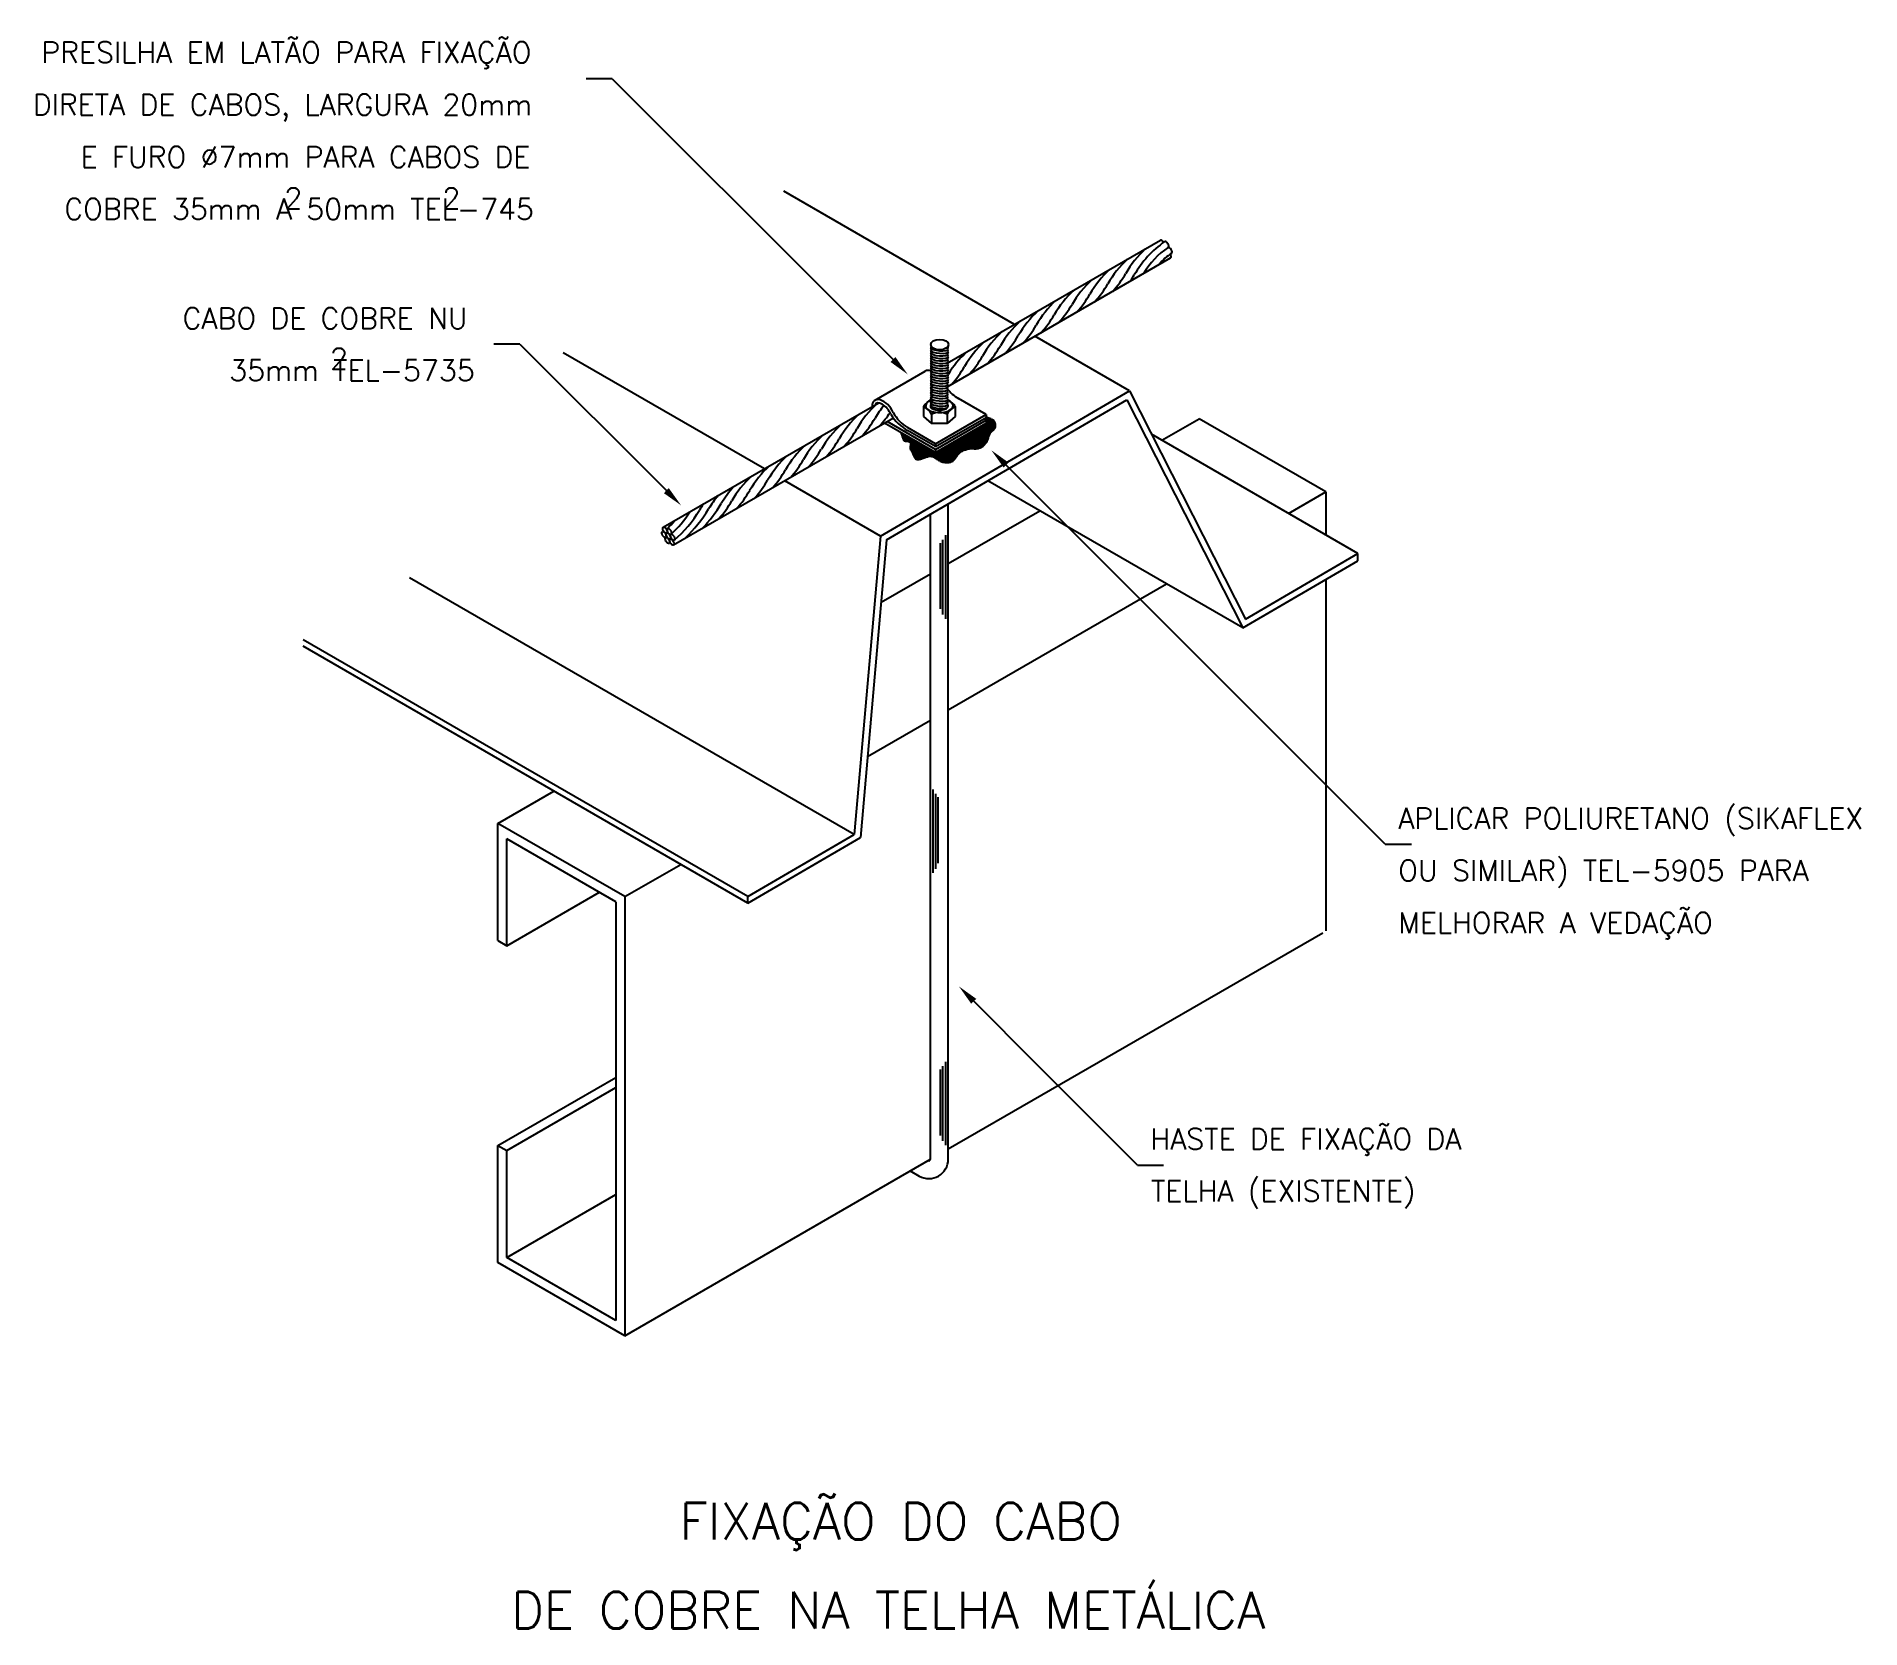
# Model space of a CAD drawing. Header units: millimetres. Extents: x -6502.6 to -6485.1, y -4659.3 to -4644.1.
import ezdxf
from ezdxf.enums import TextEntityAlignment as Align

# ---------------------------------------------------------------- set-up
doc = ezdxf.new("R2010")
doc.units = ezdxf.units.MM
doc.header["$LTSCALE"] = 10
doc.layers.add('Termotécnica', color=7, linetype='Continuous')
doc.styles.add('r140', font='romans.shx')
doc.styles.add('r80', font='romans.shx')

msp = doc.modelspace()

# ---------------------------------------------------------------- hatches: boundary and pattern name
at = {"layer": 'Termotécnica'}
h = msp.add_hatch(dxfattribs=at)
h.set_pattern_fill('ANSI31', color=1, scale=0.056, style=0)
h.set_pattern_definition([(45, (-6502.113239, -4662.7016945), (-0.0049497475, 0.0049497475), [])])
h.paths.add_polyline_path([(-6493.48, -4647.7), (-6493.505, -4647.714), (-6493.48, -4647.728), (-6493.48, -4647.756), (-6493.965, -4648.036), (-6494.298, -4647.844), (-6494.293, -4647.858), (-6494.289, -4647.869), (-6494.285, -4647.879), (-6494.283, -4647.886), (-6494.281, -4647.892), (-6494.279, -4647.897), (-6494.278, -4647.901), (-6494.277, -4647.904), (-6494.276, -4647.907), (-6494.275, -4647.91), (-6494.273, -4647.913), (-6494.272, -4647.916), (-6494.271, -4647.918), (-6494.269, -4647.92), (-6494.267, -4647.922), (-6494.265, -4647.924), (-6494.262, -4647.925), (-6494.26, -4647.926), (-6494.256, -4647.927), (-6494.253, -4647.927), (-6494.249, -4647.928), (-6494.246, -4647.928), (-6494.242, -4647.928), (-6494.238, -4647.929), (-6494.234, -4647.929), (-6494.23, -4647.929), (-6494.226, -4647.93), (-6494.222, -4647.931), (-6494.219, -4647.932), (-6494.216, -4647.933), (-6494.213, -4647.935), (-6494.211, -4647.937), (-6494.209, -4647.939), (-6494.207, -4647.942), (-6494.206, -4647.946), (-6494.205, -4647.95), (-6494.205, -4647.954), (-6494.205, -4647.958), (-6494.205, -4647.962), (-6494.205, -4647.966), (-6494.206, -4647.97), (-6494.207, -4647.974), (-6494.208, -4647.979), (-6494.208, -4647.983), (-6494.209, -4647.987), (-6494.209, -4647.991), (-6494.209, -4647.994), (-6494.209, -4647.998), (-6494.207, -4648.002), (-6494.206, -4648.006), (-6494.204, -4648.01), (-6494.201, -4648.014), (-6494.198, -4648.018), (-6494.196, -4648.023), (-6494.193, -4648.027), (-6494.19, -4648.032), (-6494.188, -4648.037), (-6494.185, -4648.043), (-6494.183, -4648.048), (-6494.181, -4648.054), (-6494.178, -4648.059), (-6494.176, -4648.065), (-6494.174, -4648.07), (-6494.171, -4648.076), (-6494.169, -4648.081), (-6494.166, -4648.085), (-6494.163, -4648.09), (-6494.16, -4648.094), (-6494.156, -4648.097), (-6494.152, -4648.099), (-6494.147, -4648.101), (-6494.141, -4648.102), (-6494.134, -4648.103), (-6494.126, -4648.102), (-6494.118, -4648.101), (-6494.11, -4648.099), (-6494.101, -4648.097), (-6494.092, -4648.094), (-6494.083, -4648.091), (-6494.075, -4648.088), (-6494.066, -4648.085), (-6494.058, -4648.081), (-6494.05, -4648.078), (-6494.043, -4648.076), (-6494.035, -4648.073), (-6494.028, -4648.072), (-6494.021, -4648.071), (-6494.014, -4648.07), (-6494.007, -4648.071), (-6494, -4648.073), (-6493.993, -4648.075), (-6493.986, -4648.078), (-6493.979, -4648.082), (-6493.973, -4648.086), (-6493.966, -4648.09), (-6493.959, -4648.095), (-6493.952, -4648.1), (-6493.945, -4648.104), (-6493.937, -4648.109), (-6493.93, -4648.113), (-6493.922, -4648.118), (-6493.913, -4648.121), (-6493.904, -4648.125), (-6493.894, -4648.128), (-6493.884, -4648.13), (-6493.873, -4648.131), (-6493.861, -4648.132), (-6493.85, -4648.132), (-6493.839, -4648.131), (-6493.828, -4648.129), (-6493.818, -4648.127), (-6493.809, -4648.123), (-6493.801, -4648.119), (-6493.793, -4648.113), (-6493.787, -4648.107), (-6493.781, -4648.101), (-6493.776, -4648.094), (-6493.772, -4648.087), (-6493.767, -4648.08), (-6493.762, -4648.073), (-6493.758, -4648.066), (-6493.753, -4648.06), (-6493.748, -4648.054), (-6493.743, -4648.048), (-6493.737, -4648.042), (-6493.731, -4648.037), (-6493.725, -4648.032), (-6493.718, -4648.027), (-6493.711, -4648.023), (-6493.703, -4648.019), (-6493.695, -4648.015), (-6493.686, -4648.012), (-6493.678, -4648.009), (-6493.67, -4648.006), (-6493.663, -4648.004), (-6493.655, -4648.002), (-6493.649, -4648.001), (-6493.643, -4648), (-6493.637, -4647.999), (-6493.631, -4647.998), (-6493.626, -4647.998), (-6493.621, -4647.998), (-6493.616, -4647.998), (-6493.61, -4647.999), (-6493.604, -4647.999), (-6493.598, -4647.999), (-6493.592, -4648), (-6493.585, -4648), (-6493.579, -4648), (-6493.572, -4647.999), (-6493.565, -4647.998), (-6493.558, -4647.997), (-6493.551, -4647.995), (-6493.544, -4647.993), (-6493.537, -4647.99), (-6493.53, -4647.987), (-6493.523, -4647.983), (-6493.516, -4647.979), (-6493.51, -4647.974), (-6493.503, -4647.969), (-6493.497, -4647.963), (-6493.492, -4647.957), (-6493.486, -4647.95), (-6493.481, -4647.944), (-6493.477, -4647.937), (-6493.472, -4647.929), (-6493.469, -4647.922), (-6493.466, -4647.914), (-6493.463, -4647.906), (-6493.46, -4647.899), (-6493.458, -4647.891), (-6493.456, -4647.884), (-6493.453, -4647.876), (-6493.451, -4647.869), (-6493.447, -4647.862), (-6493.443, -4647.855), (-6493.438, -4647.848), (-6493.433, -4647.841), (-6493.427, -4647.835), (-6493.42, -4647.829), (-6493.414, -4647.823), (-6493.409, -4647.818), (-6493.403, -4647.812), (-6493.399, -4647.806), (-6493.396, -4647.801), (-6493.393, -4647.795), (-6493.392, -4647.789), (-6493.391, -4647.784), (-6493.391, -4647.778), (-6493.391, -4647.773), (-6493.392, -4647.767), (-6493.393, -4647.762), (-6493.394, -4647.756), (-6493.396, -4647.751), (-6493.398, -4647.746), (-6493.4, -4647.741), (-6493.404, -4647.736), (-6493.408, -4647.731), (-6493.414, -4647.727), (-6493.42, -4647.723), (-6493.428, -4647.719), (-6493.437, -4647.715), (-6493.446, -4647.711), (-6493.455, -4647.708), (-6493.464, -4647.704), (-6493.471, -4647.7), (-6493.477, -4647.695), (-6493.48, -4647.69)])

# ---------------------------------------------------------------- linework, layer by layer
at = {"layer": 'Termotécnica', "color": 2}
for p, q in [((-6497.058, -4644.461), (-6497.308, -4644.461)), ((-6497.058, -4644.461), (-6494.974, -4646.545)), ((-6493.854, -4647.183), (-6491.814, -4646.005)), ((-6493.847, -4647.404), (-6491.717, -4646.175)), ((-6494.974, -4646.545), (-6494.372, -4647.147)), ((-6497.941, -4647.001), (-6498.191, -4647.001)), ((-6497.941, -4647.001), (-6496.54, -4648.401)), ((-6494.012, -4647.031), (-6494.002, -4647.027)), ((-6494.012, -4647.056), (-6493.995, -4647.048)), ((-6494.012, -4647.079), (-6493.995, -4647.072)), ((-6494.012, -4647.103), (-6493.995, -4647.096)), ((-6494.012, -4647.127), (-6493.995, -4647.12)), ((-6493.841, -4647.07), (-6493.86, -4647.059)), ((-6493.841, -4647.094), (-6493.86, -4647.083)), ((-6493.841, -4647.118), (-6493.86, -4647.107)), ((-6493.841, -4647.046), (-6493.859, -4647.035)), ((-6493.841, -4647.022), (-6493.845, -4647.02)), ((-6494.548, -4647.538), (-6494.063, -4647.258)), ((-6494.012, -4647.151), (-6493.995, -4647.144)), ((-6494.012, -4647.175), (-6493.995, -4647.168)), ((-6494.012, -4647.2), (-6493.995, -4647.192)), ((-6494.012, -4647.224), (-6493.995, -4647.216)), ((-6494.012, -4647.248), (-6493.995, -4647.24)), ((-6494.012, -4647.272), (-6493.995, -4647.264)), ((-6494.012, -4647.296), (-6493.995, -4647.288)), ((-6493.841, -4647.142), (-6493.86, -4647.131)), ((-6493.841, -4647.166), (-6493.86, -4647.155)), ((-6493.841, -4647.19), (-6493.86, -4647.179)), ((-6493.841, -4647.214), (-6493.86, -4647.203)), ((-6493.841, -4647.238), (-6493.86, -4647.227)), ((-6493.841, -4647.262), (-6493.86, -4647.251)), ((-6493.841, -4647.286), (-6493.86, -4647.275)), ((-6493.841, -4647.31), (-6493.86, -4647.299)), ((-6494.014, -4647.392), (-6493.996, -4647.385)), ((-6494.014, -4647.416), (-6493.996, -4647.409)), ((-6494.014, -4647.44), (-6493.996, -4647.433)), ((-6494.014, -4647.464), (-6493.996, -4647.457)), ((-6494.013, -4647.343), (-6493.995, -4647.336)), ((-6494.013, -4647.367), (-6493.995, -4647.36)), ((-6494.012, -4647.32), (-6493.995, -4647.312)), ((-6493.843, -4647.383), (-6493.861, -4647.372)), ((-6493.843, -4647.407), (-6493.861, -4647.396)), ((-6493.843, -4647.431), (-6493.861, -4647.42)), ((-6493.843, -4647.455), (-6493.861, -4647.444)), ((-6493.843, -4647.479), (-6493.861, -4647.468)), ((-6493.841, -4647.334), (-6493.86, -4647.323)), ((-6493.841, -4647.358), (-6493.86, -4647.347)), ((-6496.57, -4648.751), (-6494.509, -4647.561)), ((-6494.08, -4647.595), (-6494.08, -4647.693)), ((-6494.009, -4647.526), (-6494.075, -4647.583)), ((-6494.014, -4647.488), (-6493.996, -4647.481)), ((-6494.014, -4647.512), (-6493.996, -4647.505)), ((-6494.014, -4647.536), (-6493.996, -4647.529)), ((-6494.014, -4647.56), (-6493.996, -4647.553)), ((-6494.014, -4647.584), (-6493.996, -4647.577)), ((-6494.008, -4647.606), (-6493.996, -4647.601)), ((-6493.843, -4647.503), (-6493.861, -4647.492)), ((-6493.843, -4647.527), (-6493.861, -4647.516)), ((-6493.843, -4647.551), (-6493.861, -4647.54)), ((-6493.843, -4647.575), (-6493.861, -4647.564)), ((-6493.845, -4647.597), (-6493.861, -4647.588)), ((-6493.859, -4647.613), (-6493.861, -4647.612)), ((-6493.844, -4647.531), (-6493.783, -4647.583)), ((-6493.778, -4647.595), (-6493.778, -4647.693)), ((-6493.48, -4647.672), (-6493.747, -4647.518)), ((-6496.472, -4648.92), (-6494.369, -4647.706)), ((-6493.965, -4648.036), (-6494.453, -4647.755)), ((-6493.965, -4648.008), (-6494.429, -4647.741)), ((-6493.965, -4647.952), (-6494.232, -4647.798)), ((-6494.08, -4647.693), (-6494.004, -4647.759)), ((-6494.004, -4647.668), (-6494.004, -4647.759)), ((-6493.854, -4647.759), (-6494.004, -4647.759)), ((-6493.965, -4647.952), (-6493.48, -4647.672)), ((-6493.965, -4647.98), (-6493.48, -4647.7)), ((-6493.965, -4648.008), (-6493.48, -4647.728)), ((-6493.965, -4648.036), (-6493.48, -4647.756)), ((-6493.854, -4647.668), (-6493.854, -4647.759)), ((-6493.778, -4647.693), (-6493.854, -4647.759)), ((-6493.48, -4647.728), (-6493.505, -4647.714)), ((-6493.48, -4647.672), (-6493.48, -4647.7)), ((-6493.48, -4647.728), (-6493.48, -4647.756)), ((-6491.8, -4647.919), (-6491.444, -4647.713)), ((-6490.232, -4648.413), (-6491.444, -4647.713)), ((-6493.965, -4647.98), (-6494.232, -4647.826)), ((-6493.965, -4647.952), (-6493.965, -4647.98)), ((-6493.965, -4647.952), (-6493.965, -4647.952)), ((-6493.965, -4647.98), (-6493.965, -4647.98)), ((-6493.965, -4648.008), (-6493.965, -4648.008)), ((-6493.965, -4648.008), (-6493.965, -4648.036)), ((-6493.965, -4648.036), (-6493.965, -4648.036)), ((-6492.688, -4648.759), (-6493.29, -4648.157)), ((-6490.588, -4648.619), (-6490.232, -4648.413)), ((-6490.232, -4648.413), (-6490.232, -4648.824)), ((-6494.015, -4654.797), (-6494.015, -4648.628)), ((-6493.843, -4654.797), (-6493.843, -4648.527)), ((-6493.843, -4649.098), (-6492.968, -4648.593)), ((-6489.664, -4651.783), (-6492.688, -4648.759)), ((-6494.486, -4649.469), (-6494.015, -4649.197)), ((-6493.843, -4650.498), (-6491.756, -4649.293)), ((-6490.232, -4649.251), (-6490.232, -4652.613)), ((-6494.616, -4650.944), (-6494.015, -4650.597)), ((-6498.151, -4651.585), (-6497.615, -4651.276)), ((-6498.151, -4652.705), (-6498.151, -4651.585)), ((-6496.939, -4652.285), (-6498.151, -4651.585)), ((-6498.067, -4652.754), (-6498.067, -4651.731)), ((-6497.023, -4652.334), (-6498.067, -4651.731)), ((-6489.664, -4651.783), (-6489.414, -4651.783)), ((-6496.939, -4652.285), (-6496.403, -4651.976)), ((-6498.067, -4652.754), (-6497.181, -4652.242)), ((-6497.023, -4652.334), (-6497.023, -4656.34)), ((-6496.939, -4652.285), (-6496.939, -4656.485)), ((-6498.151, -4652.705), (-6498.067, -4652.754)), ((-6493.843, -4654.698), (-6490.261, -4652.63)), ((-6492.998, -4653.888), (-6493.6, -4653.285)), ((-6492.034, -4654.852), (-6492.998, -4653.888)), ((-6498.151, -4654.665), (-6497.023, -4654.014)), ((-6498.067, -4654.714), (-6497.023, -4654.111)), ((-6498.151, -4654.665), (-6498.067, -4654.714)), ((-6498.151, -4655.785), (-6498.151, -4654.665)), ((-6498.067, -4655.737), (-6498.067, -4654.714)), ((-6496.939, -4656.485), (-6494.015, -4654.797)), ((-6494.207, -4654.908), (-6494.121, -4654.958)), ((-6492.034, -4654.852), (-6491.784, -4654.852)), ((-6498.067, -4655.737), (-6497.023, -4655.134)), ((-6496.939, -4656.485), (-6498.151, -4655.785)), ((-6497.023, -4656.34), (-6498.067, -4655.737))]:
    msp.add_line(p, q, dxfattribs=at)
at = {"layer": 'Termotécnica', "color": 3}
for p, q in [((-6493.209, -4646.811), (-6495.418, -4645.535)), ((-6492.11, -4647.445), (-6493.014, -4646.923)), ((-6495.603, -4648.193), (-6497.528, -4647.082)), ((-6494.491, -4648.835), (-6492.11, -4647.445)), ((-6492.11, -4647.445), (-6491.001, -4649.629)), ((-6494.433, -4648.872), (-6492.135, -4647.531)), ((-6492.135, -4647.531), (-6491.026, -4649.714)), ((-6489.926, -4649.001), (-6491.898, -4647.862)), ((-6494.491, -4648.835), (-6495.408, -4648.306)), ((-6491.026, -4649.714), (-6493.464, -4648.306)), ((-6494.491, -4648.835), (-6494.743, -4651.691)), ((-6494.433, -4648.872), (-6494.684, -4651.718)), ((-6491.001, -4649.629), (-6489.926, -4649.001)), ((-6489.926, -4649.072), (-6489.926, -4649.001)), ((-6491.026, -4649.714), (-6489.926, -4649.072)), ((-6494.743, -4651.691), (-6498.997, -4649.235)), ((-6495.761, -4652.285), (-6500.015, -4649.829)), ((-6495.761, -4652.346), (-6500.015, -4649.89)), ((-6495.761, -4652.285), (-6494.743, -4651.691)), ((-6495.761, -4652.346), (-6494.684, -4651.718)), ((-6495.761, -4652.346), (-6495.761, -4652.285))]:
    msp.add_line(p, q, dxfattribs=at)
at = {"layer": 'Termotécnica', "color": 1}
for p, q in [((-6493.894, -4649.586), (-6493.894, -4648.87)), ((-6493.868, -4649.626), (-6493.868, -4648.827)), ((-6493.919, -4649.532), (-6493.919, -4648.902)), ((-6493.989, -4652.058), (-6493.989, -4651.259)), ((-6493.964, -4652.018), (-6493.964, -4651.302)), ((-6493.939, -4651.964), (-6493.939, -4651.334)), ((-6493.894, -4654.622), (-6493.894, -4653.907)), ((-6493.868, -4654.662), (-6493.868, -4653.864)), ((-6493.919, -4654.569), (-6493.919, -4653.939))]:
    msp.add_line(p, q, dxfattribs=at)
msp.add_lwpolyline([(-6494.298, -4647.844), (-6494.293, -4647.858), (-6494.289, -4647.869), (-6494.285, -4647.879), (-6494.283, -4647.886), (-6494.281, -4647.892), (-6494.279, -4647.897), (-6494.278, -4647.901), (-6494.277, -4647.904), (-6494.276, -4647.907), (-6494.275, -4647.91), (-6494.273, -4647.913), (-6494.272, -4647.916), (-6494.271, -4647.918), (-6494.269, -4647.92), (-6494.267, -4647.922), (-6494.265, -4647.924), (-6494.262, -4647.925), (-6494.26, -4647.926), (-6494.256, -4647.927), (-6494.253, -4647.927), (-6494.249, -4647.928), (-6494.246, -4647.928), (-6494.242, -4647.928), (-6494.238, -4647.929), (-6494.234, -4647.929), (-6494.23, -4647.929), (-6494.226, -4647.93), (-6494.222, -4647.931), (-6494.219, -4647.932), (-6494.216, -4647.933), (-6494.213, -4647.935), (-6494.211, -4647.937), (-6494.209, -4647.939), (-6494.207, -4647.942), (-6494.206, -4647.946), (-6494.205, -4647.95), (-6494.205, -4647.954), (-6494.205, -4647.958), (-6494.205, -4647.962), (-6494.205, -4647.966), (-6494.206, -4647.97), (-6494.207, -4647.974), (-6494.208, -4647.979), (-6494.208, -4647.983), (-6494.209, -4647.987), (-6494.209, -4647.991), (-6494.209, -4647.994), (-6494.209, -4647.998), (-6494.207, -4648.002), (-6494.206, -4648.006), (-6494.204, -4648.01), (-6494.201, -4648.014), (-6494.198, -4648.018), (-6494.196, -4648.023), (-6494.193, -4648.027), (-6494.19, -4648.032), (-6494.188, -4648.037), (-6494.185, -4648.043), (-6494.183, -4648.048), (-6494.181, -4648.054), (-6494.178, -4648.059), (-6494.176, -4648.065), (-6494.174, -4648.07), (-6494.171, -4648.076), (-6494.169, -4648.081), (-6494.166, -4648.085), (-6494.163, -4648.09), (-6494.16, -4648.094), (-6494.156, -4648.097), (-6494.152, -4648.099), (-6494.147, -4648.101), (-6494.141, -4648.102), (-6494.134, -4648.103), (-6494.126, -4648.102), (-6494.118, -4648.101), (-6494.11, -4648.099), (-6494.101, -4648.097), (-6494.092, -4648.094), (-6494.083, -4648.091), (-6494.075, -4648.088), (-6494.066, -4648.085), (-6494.058, -4648.081), (-6494.05, -4648.078), (-6494.043, -4648.076), (-6494.035, -4648.073), (-6494.028, -4648.072), (-6494.021, -4648.071), (-6494.014, -4648.07), (-6494.007, -4648.071), (-6494, -4648.073), (-6493.993, -4648.075), (-6493.986, -4648.078), (-6493.979, -4648.082), (-6493.973, -4648.086), (-6493.966, -4648.09), (-6493.959, -4648.095), (-6493.952, -4648.1), (-6493.945, -4648.104), (-6493.937, -4648.109), (-6493.93, -4648.113), (-6493.922, -4648.118), (-6493.913, -4648.121), (-6493.904, -4648.125), (-6493.894, -4648.128), (-6493.884, -4648.13), (-6493.873, -4648.131), (-6493.861, -4648.132), (-6493.85, -4648.132), (-6493.839, -4648.131), (-6493.828, -4648.129), (-6493.818, -4648.127), (-6493.809, -4648.123), (-6493.801, -4648.119), (-6493.793, -4648.113), (-6493.787, -4648.107), (-6493.781, -4648.101), (-6493.776, -4648.094), (-6493.772, -4648.087), (-6493.767, -4648.08), (-6493.762, -4648.073), (-6493.758, -4648.066), (-6493.753, -4648.06), (-6493.748, -4648.054), (-6493.743, -4648.048), (-6493.737, -4648.042), (-6493.731, -4648.037), (-6493.725, -4648.032), (-6493.718, -4648.027), (-6493.711, -4648.023), (-6493.703, -4648.019), (-6493.695, -4648.015), (-6493.686, -4648.012), (-6493.678, -4648.009), (-6493.67, -4648.006), (-6493.663, -4648.004), (-6493.655, -4648.002), (-6493.649, -4648.001), (-6493.643, -4648), (-6493.637, -4647.999), (-6493.631, -4647.998), (-6493.626, -4647.998), (-6493.621, -4647.998), (-6493.616, -4647.998), (-6493.61, -4647.999), (-6493.604, -4647.999), (-6493.598, -4647.999), (-6493.592, -4648), (-6493.585, -4648), (-6493.579, -4648), (-6493.572, -4647.999), (-6493.565, -4647.998), (-6493.558, -4647.997), (-6493.551, -4647.995), (-6493.544, -4647.993), (-6493.537, -4647.99), (-6493.53, -4647.987), (-6493.523, -4647.983), (-6493.516, -4647.979), (-6493.51, -4647.974), (-6493.503, -4647.969), (-6493.497, -4647.963), (-6493.492, -4647.957), (-6493.486, -4647.95), (-6493.481, -4647.944), (-6493.477, -4647.937), (-6493.472, -4647.929), (-6493.469, -4647.922), (-6493.466, -4647.914), (-6493.463, -4647.906), (-6493.46, -4647.899), (-6493.458, -4647.891), (-6493.456, -4647.884), (-6493.453, -4647.876), (-6493.451, -4647.869), (-6493.447, -4647.862), (-6493.443, -4647.855), (-6493.438, -4647.848), (-6493.433, -4647.841), (-6493.427, -4647.835), (-6493.42, -4647.829), (-6493.414, -4647.823), (-6493.409, -4647.818), (-6493.403, -4647.812), (-6493.399, -4647.806), (-6493.396, -4647.801), (-6493.393, -4647.795), (-6493.392, -4647.789), (-6493.391, -4647.784), (-6493.391, -4647.778), (-6493.391, -4647.773), (-6493.392, -4647.767), (-6493.393, -4647.762), (-6493.394, -4647.756), (-6493.396, -4647.751), (-6493.398, -4647.746), (-6493.4, -4647.741), (-6493.404, -4647.736), (-6493.408, -4647.731), (-6493.414, -4647.727), (-6493.42, -4647.723), (-6493.428, -4647.719), (-6493.437, -4647.715), (-6493.446, -4647.711), (-6493.455, -4647.708), (-6493.464, -4647.704), (-6493.471, -4647.7), (-6493.477, -4647.695), (-6493.48, -4647.69)], dxfattribs=at)
for centre, radius, start, end in [((-6491.18, -4646.851), 1.023, 125.5176, 149.8552), ((-6491.32, -4646.703), 0.756, 123.8813, 149.6894), ((-6491.437, -4646.933), 1.018, 132.9609, 149.8631), ((-6491.265, -4646.834), 1.018, 132.9609, 149.8631), ((-6491.497, -4646.484), 0.411, 120.9836, 142.8263), ((-6491.779, -4647.131), 1.018, 132.9609, 149.8631), ((-6491.608, -4647.032), 1.018, 132.9609, 149.8631), ((-6493.177, -4645.928), 0.992, 317.8403, 330.1267), ((-6493.006, -4645.829), 0.992, 317.8403, 330.1267), ((-6493.061, -4645.747), 1.158, 326.0173, 329.3473), ((-6492.122, -4647.328), 1.018, 132.9609, 149.8631), ((-6491.95, -4647.23), 1.018, 132.9609, 149.8631), ((-6493.349, -4646.027), 0.992, 317.8403, 330.1267), ((-6492.293, -4647.427), 1.018, 132.9609, 149.8631), ((-6493.691, -4646.224), 0.992, 317.8403, 330.1267), ((-6493.52, -4646.125), 0.992, 317.8403, 330.1267), ((-6492.636, -4647.625), 1.018, 132.9609, 149.8631), ((-6492.464, -4647.526), 1.018, 132.9609, 149.8631), ((-6494.034, -4646.422), 0.992, 317.8403, 330.1267), ((-6493.862, -4646.323), 0.992, 317.8403, 330.1267), ((-6492.978, -4647.823), 1.018, 132.9609, 148.1187), ((-6492.807, -4647.724), 1.018, 132.9609, 149.8631), ((-6494.376, -4646.62), 0.992, 317.8403, 330.1267), ((-6494.205, -4646.521), 0.992, 317.8403, 330.1267), ((-6494.548, -4646.719), 0.992, 317.8403, 330.1267), ((-6493.835, -4648.317), 1.018, 132.9609, 149.8631), ((-6493.663, -4648.219), 1.018, 141.4774, 149.8631), ((-6494.177, -4648.515), 1.018, 132.9609, 149.8631), ((-6494.006, -4648.416), 1.018, 132.9609, 149.8631), ((-6495.575, -4647.312), 0.992, 317.8403, 330.1267), ((-6495.404, -4647.213), 0.992, 317.8403, 330.1267), ((-6495.233, -4647.114), 0.992, 317.8403, 327.0266), ((-6494.52, -4648.713), 1.018, 132.9609, 149.8631), ((-6494.349, -4648.614), 1.018, 132.9609, 149.8631), ((-6495.747, -4647.411), 0.992, 317.8403, 330.1267), ((-6494.863, -4648.911), 1.018, 132.9609, 149.8631), ((-6494.691, -4648.812), 1.018, 132.9609, 149.8631), ((-6496.089, -4647.609), 0.992, 317.8403, 330.1267), ((-6495.918, -4647.51), 0.992, 317.8403, 330.1267), ((-6495.034, -4649.01), 1.018, 132.9609, 149.8631), ((-6496.432, -4647.807), 0.992, 317.8403, 330.1267), ((-6496.261, -4647.708), 0.992, 317.8403, 330.1267), ((-6494.559, -4649.588), 1.874, 142.5428, 147.3042), ((-6496.774, -4648.004), 0.992, 317.8403, 330.1267), ((-6494.723, -4649.329), 1.522, 140.6074, 148.0944), ((-6496.603, -4647.906), 0.992, 317.8403, 330.1267), ((-6497.749, -4647.617), 1.674, 316.7715, 320.1887), ((-6497.123, -4648.11), 0.946, 311.4044, 328.5956), ((-6497.242, -4647.978), 1.187, 310.883, 329.117), ((-6497.42, -4647.78), 1.511, 314.7103, 328.2103), ((-6495.227, -4649.177), 1.158, 146.0117, 149.3417), ((-6497.296, -4647.73), 1.508, 316.8877, 328.1717)]:
    msp.add_arc(centre, radius, start, end, dxfattribs=at)
at = {"layer": 'Termotécnica', "color": 2}
for centre, radius, start, end in [((-6493.575, -4647.218), 0.346, 216.6181, 240.1601), ((-6494.065, -4647.595), 0.0151, 130.8846, 180), ((-6494.111, -4647.715), 0.116, 23.8108, 74.501), ((-6493.999, -4647.538), 0.0151, 115.1059, 130.8846), ((-6493.747, -4647.715), 0.117, 105.5818, 156.1065), ((-6493.793, -4647.595), 0.0151, 0, 49.1165), ((-6494.005, -4647.431), 0.456, 211.7211, 240.1299), ((-6494.06, -4647.498), 0.346, 206.5496, 240.1601), ((-6493.929, -4647.855), 0.201, 67.9969, 112.0248), ((-6494.029, -4654.797), 0.185, 240, 0), ((-6494.029, -4654.797), 0.014, 240, 360)]:
    msp.add_arc(centre, radius, start, end, dxfattribs=at)
for centre, major_axis, ratio, start_param, end_param in [((-6491.798, -4646.034), (-0.0164, 0.0283), 0.509483, 4.69135, 6.283185), ((-6491.757, -4646.047), (-0.0164, 0.0283), 0.509483, 3.143946, 6.283185), ((-6491.725, -4646.103), (-0.0164, 0.0283), 0.509483, 3.141593, 6.283185), ((-6491.733, -4646.146), (-0.0164, 0.0283), 0.509483, 3.141593, 4.719858), ((-6493.98, -4647.367), (-0.088, 0.105), 0.5774, 5.574564, 6.205156), ((-6494.465, -4647.647), (-0.088, 0.105), 0.5774, -2.076835, 0.687352), ((-6494.465, -4647.65), (0.07, -0.0834), 0.468753, 0.965418, 3.462595), ((-6493.929, -4647.589), (0.131, 0), 0.496366, -4.001342, 0.935246), ((-6493.929, -4647.589), (0.0858, 0), 0.500279, -3.554328, 0.211113)]:
    msp.add_ellipse(centre, major_axis=major_axis, ratio=ratio, start_param=start_param, end_param=end_param, dxfattribs=at)
at = {"layer": 'Termotécnica', "color": 1}
for centre, major_axis, ratio, start_param, end_param in [((-6493.927, -4647.039), (0.0861, -0.0073), 0.281547, 3.158868, 6.283185), ((-6493.926, -4647.063), (0.0861, -0.0073), 0.281547, 3.158868, 6.283185), ((-6493.927, -4647.087), (0.0861, -0.0073), 0.281547, 3.158868, 6.283185), ((-6493.927, -4647.111), (0.0861, -0.0073), 0.281547, 3.158868, 6.283185), ((-6493.927, -4647.015), (0.0861, -0.0073), 0.281547, 5.634588, 6.283185), ((-6493.927, -4647.159), (0.0861, -0.0073), 0.281547, 3.158868, 6.283185), ((-6493.927, -4647.183), (0.0861, -0.0073), 0.281547, 3.158868, 6.283185), ((-6493.927, -4647.231), (0.0861, -0.0073), 0.281547, 3.158868, 6.283185), ((-6493.927, -4647.255), (0.0861, -0.0073), 0.281547, 3.158868, 6.283185), ((-6493.927, -4647.303), (0.0861, -0.0073), 0.281547, 3.158868, 6.283185), ((-6493.927, -4647.135), (0.0861, -0.0073), 0.281547, 3.158868, 6.283185), ((-6493.927, -4647.207), (0.0861, -0.0073), 0.281547, 3.158868, 6.283185), ((-6493.927, -4647.279), (0.0861, -0.0073), 0.281547, 3.158868, 6.283185), ((-6493.929, -4647.399), (0.0861, -0.0073), 0.281547, 3.158868, 6.283185), ((-6493.929, -4647.424), (0.0861, -0.0073), 0.281547, 3.158868, 6.283185), ((-6493.928, -4647.447), (0.0861, -0.0073), 0.281547, 3.158868, 6.283185), ((-6493.929, -4647.471), (0.0861, -0.0073), 0.281547, 3.158868, 6.283185), ((-6493.927, -4647.327), (0.0861, -0.0073), 0.281547, 3.158868, 6.283185), ((-6493.927, -4647.351), (0.0861, -0.0073), 0.281547, 3.158868, 6.283185), ((-6493.928, -4647.375), (0.0861, -0.0073), 0.281547, 3.158868, 6.283185), ((-6493.929, -4647.591), (0.0858, -0.0072), 0.278205, 3.133496, 5.799449), ((-6493.929, -4647.495), (0.0861, -0.0073), 0.281547, 3.158868, 6.283185), ((-6493.928, -4647.519), (0.0861, -0.0073), 0.281547, 3.158868, 6.283185), ((-6493.929, -4647.543), (0.0861, -0.0073), 0.281547, 3.158868, 6.283185), ((-6493.929, -4647.567), (0.0861, -0.0073), 0.281547, 3.158868, 6.283185)]:
    msp.add_ellipse(centre, major_axis=major_axis, ratio=ratio, start_param=start_param, end_param=end_param, dxfattribs=at)
at = {"layer": 'Termotécnica', "color": 2}
for centre, major_axis, ratio in [((-6493.926, -4647.004), (0.0858, 0), 0.5774), ((-6496.562, -4648.821), (-0.0163, 0.0283), 0.509483), ((-6496.553, -4648.779), (-0.0163, 0.0283), 0.509483), ((-6496.53, -4648.877), (-0.0163, 0.0283), 0.509483), ((-6496.521, -4648.835), (-0.0163, 0.0283), 0.509483), ((-6496.513, -4648.791), (-0.0163, 0.0283), 0.509483), ((-6496.488, -4648.892), (-0.0163, 0.0283), 0.509483), ((-6496.481, -4648.848), (-0.0163, 0.0283), 0.509483)]:
    msp.add_ellipse(centre, major_axis=major_axis, ratio=ratio, dxfattribs=at)
for points in [[(-6494.349, -4647.123), (-6494.396, -4647.17), (-6494.231, -4647.289)], [(-6493.314, -4648.18), (-6493.266, -4648.133), (-6493.431, -4648.015)], [(-6496.564, -4648.425), (-6496.517, -4648.377), (-6496.399, -4648.542)], [(-6493.624, -4653.309), (-6493.576, -4653.262), (-6493.741, -4653.144)]]:
    msp.add_solid(points, dxfattribs=at)

# ---------------------------------------------------------------- texts
at = {"layer": 'Termotécnica', "color": 2, "style": 'r80'}
for s, p in [('PRESILHA EM LATÃO PARA FIXAÇÃO ', (-6502.519, -4644.209)), ('DIRETA DE CABOS, LARGURA 20mm ', (-6502.6, -4644.708)), ('E FURO %%C7mm PARA CABOS DE', (-6502.144, -4645.21)), ('2', (-6500.194, -4645.604)), ('2', (-6498.682, -4645.604)), ('COBRE 35mm A 50mm TEL-745', (-6502.299, -4645.707)), ('CABO DE COBRE NU ', (-6501.168, -4646.752)), ('2', (-6499.757, -4647.139)), (' 35mm TEL-5735', (-6500.859, -4647.251)), ('APLICAR POLIURETANO (SIKAFLEX ', (-6489.54, -4651.536)), ('OU SIMILAR) TEL-5905 PARA', (-6489.539, -4652.035)), ('MELHORAR A VEDAÇÃO', (-6489.539, -4652.535)), ('HASTE DE FIXAÇÃO DA', (-6491.91, -4654.603)), ('TELHA (EXISTENTE)', (-6491.904, -4655.101))]:
    msp.add_text(s, height=0.2, dxfattribs=at).set_placement(p, align=Align.MIDDLE_LEFT)
at = {"layer": 'Termotécnica', "color": 5, "style": 'r140'}
for s, p in [(' FIXAÇÃO DO CABO', (-6494.418, -4658.54)), ('DE COBRE NA TELHA METÁLICA', (-6494.418, -4659.391))]:
    msp.add_text(s, height=0.35, dxfattribs=at).set_placement(p, align=Align.BOTTOM_CENTER)

doc.saveas('drawing.dxf')
